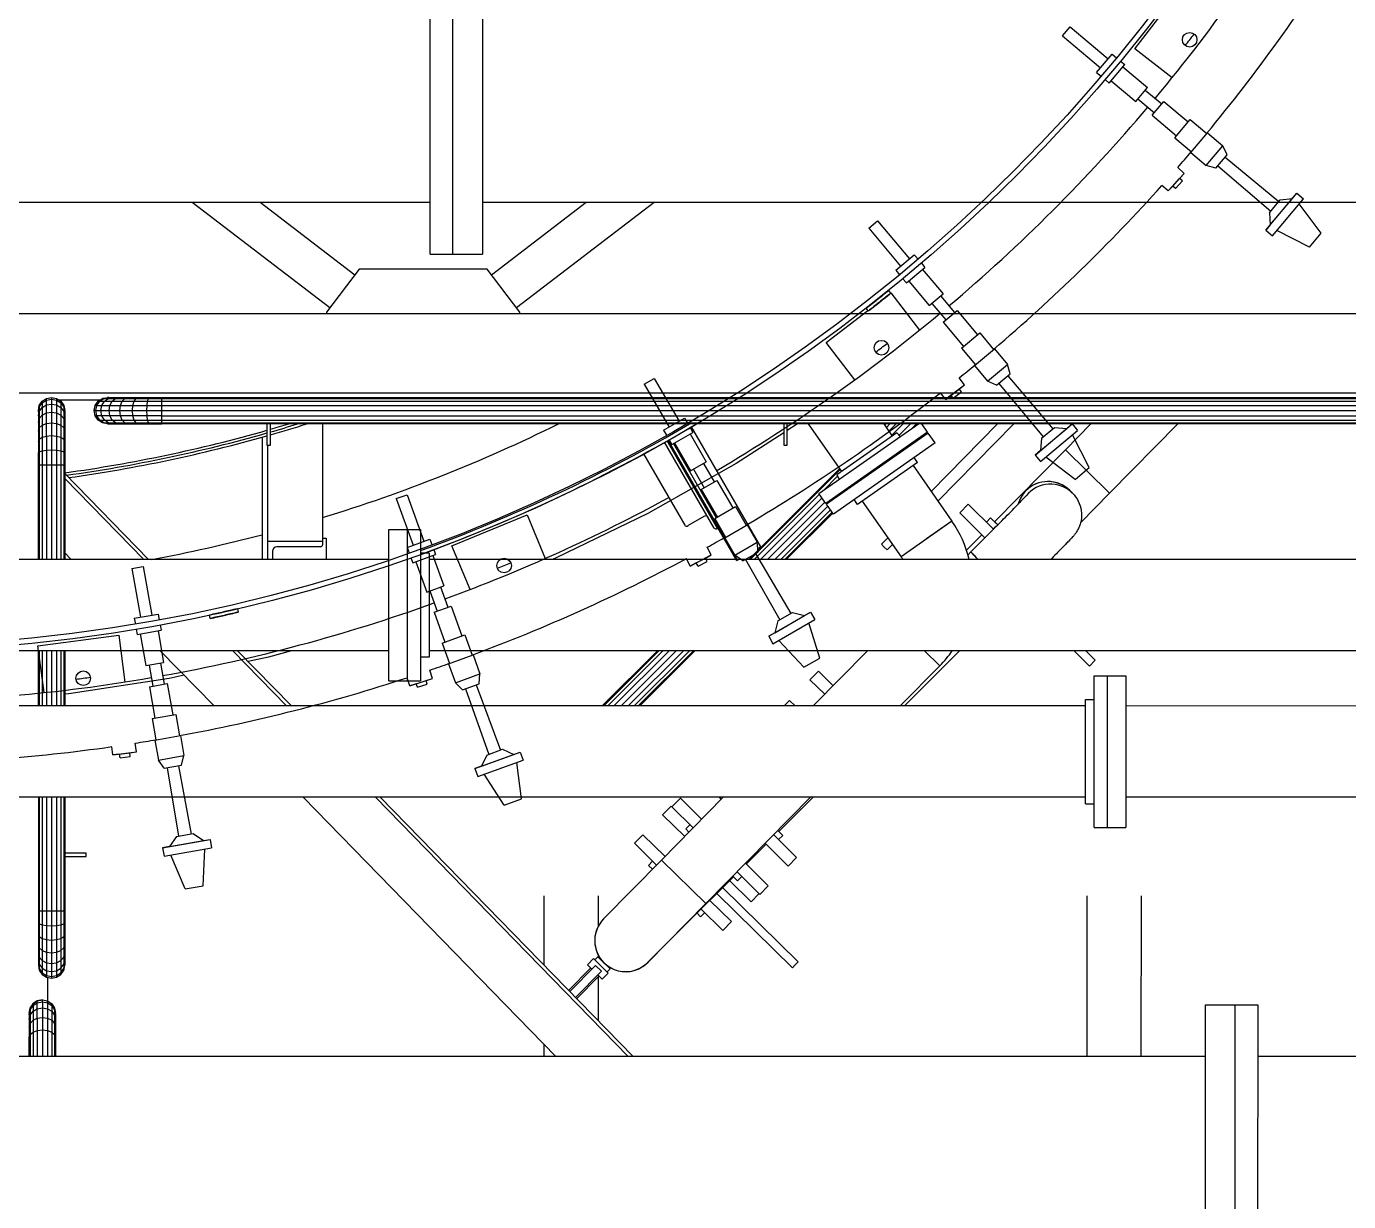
# Model space of a CAD drawing. Header units: metres. Extents: x 0 to 63075, y 0 to 44550.
# Drawn here: x 59917.8 to 60283.6, y 39767.9 to 40093.1 of the extents above; entities that cross this region are included whole.
import ezdxf

# ---------------------------------------------------------------- set-up
doc = ezdxf.new("R2010")
doc.units = ezdxf.units.M
doc.header["$LTSCALE"] = 75
for name, color, linetype in [('GSB', 7, 'Continuous'), ('ML6', 1, 'Continuous'), ('SDM', 7, 'Continuous'), ('SL1', 8, 'Continuous')]:
    doc.layers.add(name, color=color, linetype=linetype)
doc.styles.add('ROMANS', font='ROMANS.SHX')
doc.dimstyles.new('75___1-75', dxfattribs={"dimscale": 75, "dimtxt": 2.5, "dimasz": 2, "dimexe": 1.5, "dimexo": 1, "dimgap": 0.5, "dimtad": 1, "dimdec": 0, "dimzin": 12, "dimtxsty": 'ROMANS', "dimcen": 0, "dimclrd": 256, "dimclre": 256, "dimclrt": 3, "dimazin": 3, "dimtfac": 1, "dimtdec": 0, "dimtmove": 0, "dimatfit": 0, "dimfxl": 1, "dimlwd": -1, "dimlwe": -1, "dimarcsym": 0})

# ---------------------------------------------------------------- blocks, each defined once
blk = doc.blocks.new('A$C6bae614f')
at = {"layer": 'SL1'}
for p, q in [((413910.9, 41385.6), (413910.9, 42084.1)), ((413952.1, 42084.1), (413952.1, 41385.6)), ((414007.1, 42084.1), (414007.1, 41385.6)), ((415208.7, 41764.1), (415300, 41883.1)), ((415075.9, 41788.3), (415089.6, 41804.6)), ((415089.6, 41804.6), (415159.6, 41745.9)), ((415075.9, 41788.3), (415145.9, 41729.6)), ((415138.4, 41720.7), (415167, 41754.8)), ((415167, 41754.8), (415175.4, 41747.7)), ((415277.6, 41711.1), (415208.7, 41764.1)), ((415161.8, 41701.1), (415190.4, 41735.2)), ((415182.7, 41741.6), (415190.4, 41735.2)), ((415186.8, 41730.9), (415232.1, 41692.9)), ((415138.4, 41720.7), (415146.8, 41713.7)), ((415154.1, 41707.6), (415161.8, 41701.1)), ((415165.4, 41705.3), (415210.6, 41667.3)), ((415210.6, 41667.3), (415232.1, 41692.9)), ((415228.2, 41688.3), (415258.6, 41662.8)), ((415214.6, 41672), (415244.9, 41646.5)), ((415241, 41641.8), (415262.5, 41667.4)), ((415262.5, 41667.4), (415307.4, 41629.8)), ((415241, 41641.8), (415285.9, 41604.2)), ((415282.5, 41600.1), (415310.8, 41633.8)), ((415310.8, 41633.8), (415341.4, 41608.1)), ((415311.9, 41573), (415342.6, 41609.5)), ((415342.6, 41609.5), (415371.1, 41585.6)), ((415282.5, 41600.1), (415313.1, 41574.4)), ((415340.5, 41549), (415371.1, 41585.6)), ((415379, 41569.1), (415371.1, 41585.6)), ((415311.9, 41573), (415340.5, 41549)), ((415358.1, 41544.1), (415379, 41569.1)), ((415375.4, 41564.8), (415474.1, 41483.1)), ((415270.3, 41502.3), (415299.6, 41534.6)), ((415299.6, 41534.6), (415287.8, 41545.4)), ((415291.4, 41525.5), (415299.6, 41534.6)), ((415358.1, 41544.1), (415340.5, 41549)), ((415361.7, 41548.4), (415459.3, 41465.4)), ((415270.3, 41502.3), (415258.8, 41512.6)), ((415278.6, 41511.4), (415270.3, 41502.3)), ((415278.6, 41511.4), (415291.4, 41525.5)), ((415283.8, 41506.7), (415278.6, 41511.4)), ((415283.8, 41506.7), (415296.5, 41520.8)), ((415296.5, 41520.8), (415291.4, 41525.5)), ((413910.9, 41480.9), (411007.1, 41481)), ((413725.6, 41286.8), (413472.1, 41480.9)), ((413771.9, 41347.3), (413597.5, 41480.9)), ((416910.9, 41480.8), (414007.1, 41480.9)), ((414198.1, 41480.9), (414023.7, 41347.3)), ((414323.5, 41480.9), (414070, 41286.8)), ((415450.4, 41429.9), (415507.5, 41498)), ((415456.7, 41462.3), (415476.7, 41486.2)), ((415458.5, 41439.7), (415499.3, 41488.4)), ((415462.5, 41419.8), (415519.6, 41487.9)), ((415476.7, 41486.2), (415499.3, 41488.4)), ((415499.3, 41488.4), (415507.5, 41498)), ((415507.5, 41498), (415519.6, 41487.9)), ((415456.7, 41462.3), (415458.5, 41439.7)), ((415552.4, 41424.3), (415511.7, 41478.4)), ((414718.6, 41433.6), (414734.9, 41447.3)), ((414718.6, 41433.6), (414777.3, 41363.6)), ((414734.9, 41447.3), (414793.6, 41377.3)), ((415458.5, 41439.7), (415450.4, 41429.9)), ((415450.4, 41429.9), (415462.5, 41419.8)), ((415530.8, 41398.6), (415470.4, 41429.3)), ((415530.8, 41398.6), (415552.4, 41424.3)), ((413910.9, 41385.6), (414007.1, 41385.6)), ((414768.4, 41356.2), (414802.5, 41384.8)), ((414802.5, 41384.8), (414809.5, 41376.4)), ((413780.1, 41358), (413719.5, 41278.9)), ((414015.5, 41358), (413780.1, 41358)), ((414076, 41278.8), (414015.5, 41358)), ((414788, 41332.8), (414822.1, 41361.4)), ((414815.6, 41369.2), (414822.1, 41361.4)), ((414817.9, 41357.9), (414855.9, 41312.6)), ((414768.4, 41356.2), (414775.4, 41347.8)), ((414781.6, 41340.5), (414788, 41332.8)), ((414792.3, 41336.4), (414830.3, 41291.1)), ((414754.9, 41318.7), (414758.8, 41313.8)), ((414758.6, 41314.1), (414759.1, 41314.6)), ((414759.1, 41314.6), (414812, 41245.6)), ((414830.3, 41291.1), (414855.9, 41312.6)), ((414851.2, 41308.7), (414876.7, 41278.3)), ((414717.7, 41281.2), (414713.8, 41286.2)), ((414834.9, 41295), (414860.4, 41264.6)), ((417777.4, 41275.8), (410070.3, 41276.1)), ((413719.5, 41278.9), (413719.5, 41276)), ((414076, 41275.9), (414076, 41278.8)), ((414640.1, 41223.2), (414716.9, 41282.2)), ((414855.8, 41260.7), (414881.4, 41282.2)), ((414855.8, 41260.7), (414893.4, 41215.8)), ((414881.4, 41282.2), (414919, 41237.3)), ((414889.4, 41212.4), (414923.1, 41240.7)), ((414923.1, 41240.7), (414948.8, 41210.1)), ((414693, 41154.3), (414640.1, 41223.2)), ((414889.4, 41212.4), (414915.1, 41181.8)), ((414913.6, 41180.6), (414950.2, 41211.3)), ((414950.2, 41211.3), (414974.2, 41182.8)), ((414913.6, 41180.6), (414937.6, 41152.1)), ((414937.6, 41152.1), (414974.2, 41182.8)), ((414954.1, 41144.2), (414979.1, 41165.2)), ((414979.1, 41165.2), (414974.2, 41182.8)), ((414305.1, 41146.4), (414323.6, 41157)), ((414305.1, 41146.4), (414350.8, 41067.3)), ((414323.6, 41157), (414369.3, 41077.9)), ((414860.4, 41118.2), (414894.9, 41145)), ((414894.9, 41145), (414885.1, 41157.7)), ((414885.2, 41137.4), (414894.9, 41145)), ((414954.1, 41144.2), (414937.6, 41152.1)), ((414958.4, 41147.8), (415040.1, 41049.1)), ((414974.7, 41161.5), (415057.8, 41063.9)), ((417777.4, 41129.8), (410070.3, 41130.1)), ((413190.7, 41106.8), (413196, 41114.7)), ((413196, 41114.7), (413204, 41120)), ((413196, 41111.8), (413204, 41116.9)), ((413196, 41114.7), (413196, 41103.1)), ((413204, 41120), (413213.3, 41121.9)), ((413204, 41107.9), (413204, 41120)), ((413204, 41116.9), (413213.3, 41118.8)), ((413213.3, 41121.9), (413222.6, 41120)), ((413213.3, 41121.9), (413213.3, 41075)), ((413213.3, 41118.8), (413222.6, 41116.9)), ((413222.6, 41120), (413230.5, 41114.7)), ((413222.6, 41120), (413222.6, 41073.9)), ((413222.6, 41116.9), (413230.5, 41111.8)), ((413226.4, 41117.5), (413303.2, 41117.5)), ((413230.5, 41114.7), (413235.8, 41106.8)), ((413230.5, 41111.8), (413230.5, 41114.7)), ((413293.8, 41106.8), (413299.1, 41114.7)), ((413296.9, 41106.8), (413302.1, 41114.7)), ((413299.1, 41114.7), (413307, 41120)), ((413302.1, 41114.7), (413299.1, 41114.7)), ((413302.1, 41114.7), (413309.8, 41120)), ((413302.1, 41114.7), (413310.7, 41114.7)), ((413306, 41106.8), (413310.7, 41114.7)), ((413307, 41120), (413316.4, 41121.9)), ((413309.8, 41120), (413307, 41120)), ((413309.8, 41120), (413318.9, 41121.9)), ((413309.8, 41120), (413317.9, 41120)), ((413310.7, 41114.7), (413317.9, 41120)), ((413310.7, 41114.7), (413416.4, 41114.7)), ((413318.9, 41121.9), (413316.4, 41121.9)), ((413317.9, 41120), (413326.3, 41121.9)), ((413317.9, 41120), (413416.4, 41120)), ((413318.9, 41121.9), (413416.4, 41121.9)), ((413320.6, 41106.8), (413324.7, 41114.7)), ((413324.7, 41114.7), (413330.9, 41120)), ((413330.9, 41120), (413338.2, 41121.9)), ((413340, 41106.8), (413343.3, 41114.7)), ((413343.3, 41114.7), (413348.2, 41120)), ((413348.2, 41120), (413354, 41121.9)), ((413363.2, 41106.8), (413365.5, 41114.7)), ((413365.5, 41114.7), (413368.9, 41120)), ((413368.9, 41120), (413373, 41121.9)), ((413389.1, 41106.8), (413390.3, 41114.7)), ((413390.3, 41114.7), (413392, 41120)), ((413392, 41120), (413394.1, 41121.9)), ((413416.4, 41121.9), (416794.3, 41121.8)), ((413416.4, 41120), (413416.4, 41121.9)), ((413416.4, 41114.7), (413416.4, 41120)), ((413416.4, 41120), (416794.3, 41119.9)), ((413416.4, 41106.8), (413416.4, 41114.7)), ((413416.4, 41114.7), (416794.3, 41114.6)), ((414860.4, 41118.2), (414850.8, 41130.4)), ((414870.1, 41125.7), (414860.4, 41118.2)), ((414870.1, 41125.7), (414885.2, 41137.4)), ((414874.4, 41120.3), (414870.1, 41125.7)), ((414874.4, 41120.3), (414889.4, 41131.9)), ((414889.4, 41131.9), (414885.2, 41137.4)), ((413188.9, 41097.5), (413190.7, 41106.8)), ((413188.9, 41095), (413190.7, 41104.1)), ((413188.9, 41097.5), (413188.9, 41095)), ((413188.9, 41087.6), (413190.7, 41096)), ((413188.9, 41095), (413188.9, 41087.6)), ((413190.7, 41104.1), (413196, 41111.8)), ((413190.7, 41106.8), (413190.7, 41096)), ((413190.7, 41096), (413196, 41103.1)), ((413190.7, 41096), (413190.7, 41083)), ((413190.7, 41083), (413196, 41089.1)), ((413196, 41103.1), (413204, 41107.9)), ((413196, 41103.1), (413196, 41089.1)), ((413196, 41089.1), (413204, 41093.3)), ((413196, 41089.1), (413196, 41070.6)), ((413204, 41107.9), (413213.3, 41109.6)), ((413204, 41093.3), (413204, 41107.9)), ((413204, 41093.3), (413213.3, 41094.7)), ((413204, 41073.9), (413204, 41093.3)), ((413213.3, 41109.6), (413222.6, 41107.9)), ((413213.3, 41094.7), (413222.6, 41093.3)), ((413222.6, 41107.9), (413230.5, 41103.1)), ((413222.6, 41093.3), (413230.5, 41089.1)), ((413230.5, 41111.8), (413230.5, 41070.6)), ((413230.5, 41111.8), (413235.8, 41104.1)), ((413230.5, 41103.1), (413235.8, 41096)), ((413230.5, 41089.1), (413235.8, 41083)), ((413235.8, 41106.8), (413237.7, 41097.5)), ((413235.8, 41106.8), (413235.8, 41065.6)), ((413235.8, 41104.1), (413237.7, 41095)), ((413235.8, 41096), (413237.7, 41087.6)), ((413237.7, 41095), (413237.7, 41097.5)), ((413237.7, 41095), (413237.7, 41087.6)), ((413292, 41097.5), (413293.8, 41106.8)), ((413295.1, 41097.5), (413292, 41097.5)), ((413293.8, 41088.1), (413292, 41097.5)), ((413296.9, 41106.8), (413293.8, 41106.8)), ((413295.1, 41097.5), (413296.9, 41106.8)), ((413296.9, 41088.1), (413295.1, 41097.5)), ((413295.1, 41097.5), (413304.3, 41097.5)), ((413296.9, 41106.8), (413416.4, 41106.8)), ((413304.3, 41097.5), (413306, 41106.8)), ((413304.3, 41097.5), (413416.4, 41097.5)), ((413306, 41088.1), (413304.3, 41097.5)), ((413319.1, 41097.5), (413320.6, 41106.8)), ((413320.6, 41088.1), (413319.1, 41097.5)), ((413338.8, 41097.5), (413340, 41106.8)), ((413340, 41088.1), (413338.8, 41097.5)), ((413362.4, 41097.5), (413363.2, 41106.8)), ((413363.2, 41088.1), (413362.4, 41097.5)), ((413388.7, 41097.5), (413389.1, 41106.8)), ((413389.1, 41088.1), (413388.7, 41097.5)), ((413416.4, 41106.8), (416794.3, 41106.7)), ((413416.4, 41097.5), (413416.4, 41106.8)), ((413416.4, 41088.1), (413416.4, 41097.5)), ((413416.4, 41097.5), (416794.3, 41097.4)), ((413188.9, 41087.6), (413188.9, 41075.7)), ((413188.9, 41075.7), (413190.7, 41083)), ((413188.9, 41075.7), (413188.9, 41059.8)), ((413188.9, 41059.8), (413190.7, 41065.6)), ((413190.7, 41083), (413190.7, 41065.6)), ((413190.7, 41065.6), (413196, 41070.6)), ((413190.7, 41065.6), (413190.7, 41044.9)), ((413196, 41070.6), (413204, 41073.9)), ((413196, 41070.6), (413196, 41048.3)), ((413204, 41073.9), (413213.3, 41075)), ((413204, 41050.6), (413204, 41073.9)), ((413213.3, 41075), (413222.6, 41073.9)), ((413213.3, 41075), (413213.3, 41051.4)), ((413222.6, 41073.9), (413230.5, 41070.6)), ((413222.6, 41073.9), (413222.6, 41050.6)), ((413230.5, 41070.6), (413235.8, 41065.6)), ((413230.5, 41070.6), (413230.5, 41048.3)), ((413235.8, 41083), (413237.7, 41075.7)), ((413235.8, 41065.6), (413235.8, 41044.9)), ((413235.8, 41065.6), (413237.7, 41059.8)), ((413237.7, 41087.6), (413237.7, 41075.7)), ((413237.7, 41075.7), (413237.7, 41059.8)), ((413296.9, 41088.1), (413293.8, 41088.1)), ((413299.1, 41080.2), (413293.8, 41088.1)), ((413416.4, 41088.1), (413296.9, 41088.1)), ((413302.1, 41080.2), (413296.9, 41088.1)), ((413302.1, 41080.2), (413299.1, 41080.2)), ((413307, 41074.9), (413299.1, 41080.2)), ((413309.8, 41074.9), (413302.1, 41080.2)), ((413302.1, 41080.2), (413416.4, 41080.2)), ((413310.7, 41080.2), (413306, 41088.1)), ((413309.8, 41074.9), (413307, 41074.9)), ((413316.4, 41073.1), (413307, 41074.9)), ((413318.9, 41073.1), (413309.8, 41074.9)), ((413309.8, 41074.9), (413317.9, 41074.9)), ((413317.9, 41074.9), (413310.7, 41080.2)), ((413316.4, 41073.1), (413318.9, 41073.1)), ((413326.3, 41073.1), (413317.9, 41074.9)), ((413317.9, 41074.9), (413330.9, 41074.9)), ((413318.9, 41073.1), (413394.1, 41073.1)), ((413324.7, 41080.2), (413320.6, 41088.1)), ((413330.9, 41074.9), (413324.7, 41080.2)), ((413330.9, 41074.9), (413416.4, 41074.9)), ((413338.2, 41073.1), (413330.9, 41074.9)), ((413343.3, 41080.2), (413340, 41088.1)), ((413348.2, 41074.9), (413343.3, 41080.2)), ((413354, 41073.1), (413348.2, 41074.9)), ((413365.5, 41080.2), (413363.2, 41088.1)), ((413368.9, 41074.9), (413365.5, 41080.2)), ((413373, 41073.1), (413368.9, 41074.9)), ((413390.3, 41080.2), (413389.1, 41088.1)), ((413392, 41074.9), (413390.3, 41080.2)), ((413394.1, 41073.1), (413392, 41074.9)), ((413394.1, 41073.1), (413416.4, 41073.1)), ((413416.4, 41088.1), (416794.3, 41088)), ((413416.4, 41080.2), (413416.4, 41088.1)), ((413416.4, 41074.9), (413416.4, 41080.2)), ((413416.4, 41080.2), (416794.3, 41080.1)), ((413416.4, 41073.1), (413416.4, 41074.9)), ((413416.4, 41074.9), (416794.3, 41074.8)), ((416794.3, 41073), (413416.4, 41073.1)), ((413610, 41073.1), (413610, 41034)), ((413616.4, 41034), (413616.4, 41073.1)), ((413712.4, 41073.1), (413712.4, 40850.3)), ((414340.8, 41061.5), (414379.3, 41083.7)), ((414379.3, 41083.7), (414384.8, 41074.3)), ((414389.5, 41066.1), (414394.6, 41057.3)), ((414519.8, 40846.7), (414392.2, 41067.6)), ((414562.2, 41073), (414562.2, 41033.9)), ((414587.7, 41073), (414568.5, 41060.7)), ((414568.5, 41033.9), (414568.5, 41073)), ((414607, 41073), (414668.5, 40985.2)), ((414627, 40944.7), (414810.2, 41073)), ((414746.5, 41073), (414762.1, 41050.7)), ((414747, 41072.3), (414747.7, 41073)), ((414748.1, 41070.8), (414750.3, 41073)), ((414751.2, 41066.4), (414757.8, 41073)), ((414755.8, 41059.8), (414769, 41073)), ((414761.2, 41052), (414782.2, 41073)), ((414774.6, 41052.2), (414795.4, 41073)), ((414798.1, 41064.5), (414806.6, 41073)), ((414827.1, 41057.5), (414816.3, 41073)), ((414816.7, 41073), (414816.5, 41072.8)), ((414955.9, 41073), (414833.6, 40948.7)), ((414985.8, 41073), (414846, 40930.9)), ((415025.1, 41015.7), (415093.2, 41072.9)), ((415034.8, 41023.9), (415083.5, 41064.7)), ((415037, 41046.5), (415060.8, 41066.5)), ((415060.8, 41066.5), (415083.5, 41064.7)), ((415128.1, 41073), (415081.1, 41025.3)), ((415083.5, 41064.7), (415093.2, 41072.9)), ((415093.2, 41072.9), (415103.4, 41060.7)), ((415288.4, 41073), (415162.5, 40945.1)), ((413188.9, 41059.8), (413188.9, 41040.9)), ((413188.9, 41040.9), (413190.7, 41044.9)), ((413188.9, 41040.9), (413188.9, 41019.7)), ((413190.7, 41044.9), (413196, 41048.3)), ((413190.7, 41044.9), (413190.7, 41021.8)), ((413196, 41048.3), (413204, 41050.6)), ((413196, 41048.3), (413196, 40823.1)), ((413204, 41050.6), (413203.9, 40823.1)), ((413204, 41050.6), (413213.3, 41051.4)), ((413213.3, 41051.4), (413222.6, 41050.6)), ((413213.3, 41051.4), (413213.3, 40823.1)), ((413222.6, 41050.6), (413222.6, 40823.1)), ((413222.6, 41050.6), (413230.5, 41048.3)), ((413230.5, 41048.3), (413235.8, 41044.9)), ((413230.5, 41048.3), (413230.5, 40823.1)), ((413235.8, 41044.9), (413237.7, 41040.9)), ((413235.8, 41044.9), (413235.8, 41021.8)), ((413237.7, 41059.8), (413237.7, 41040.9)), ((413237.7, 41040.9), (413237.7, 41019.7)), ((413601.3, 41048.6), (413601.3, 40823.1)), ((414340.8, 41061.5), (414346.2, 41052)), ((414440, 40880.5), (414347.1, 41041.6)), ((414475.8, 40821.3), (414348.2, 41042.3)), ((414476.9, 40822), (414349.4, 41042.9)), ((414351, 41043.8), (414356, 41035.1)), ((414356, 41035.1), (414394.6, 41057.3)), ((414389.7, 41054.5), (414419.3, 41003.4)), ((414562.2, 41056.5), (414474.5, 40999.9)), ((414827.1, 41057.5), (414639.9, 40926.4)), ((414828, 41056.2), (414640.8, 40925.1)), ((414770.6, 41056.6), (414660.1, 40979.3)), ((414770.6, 41056.6), (414776.8, 41049.6)), ((414840.9, 41037.9), (414828, 41056.2)), ((415037, 41046.5), (415034.8, 41023.9)), ((415035.3, 41003.6), (415103.4, 41060.7)), ((415124.6, 40992.5), (415093.9, 41052.8)), ((413188.9, 41019.7), (413190.7, 41021.8)), ((413188.9, 40823.1), (413188.9, 41019.7)), ((413190.7, 41021.8), (413196, 41023.6)), ((413190.7, 41021.8), (413190.7, 40823.1)), ((413196, 41023.6), (413204, 41024.7)), ((413204, 41024.7), (413213.3, 41025.2)), ((413213.3, 41025.2), (413222.6, 41024.7)), ((413222.6, 41024.7), (413230.5, 41023.6)), ((413230.5, 41023.6), (413235.8, 41021.8)), ((413235.8, 41021.8), (413237.7, 41019.7)), ((413235.8, 41021.8), (413235.8, 40823.1)), ((413237.7, 41019.7), (413237.7, 40823.1)), ((413610, 41034), (413616.4, 41034)), ((413610.8, 41034), (413610.8, 40823.1)), ((414303.8, 41017.6), (414379.7, 40886.1)), ((414433.9, 40881.1), (414342.7, 41039.1)), ((414437.5, 40900.4), (414358.8, 41036.7)), ((414360.8, 41037.8), (414390.4, 40986.7)), ((414562.2, 41033.9), (414568.5, 41033.9)), ((414840.9, 41037.9), (414653.6, 40906.8)), ((414798.8, 41035.8), (414797.9, 41037.1)), ((415081.1, 41025.2), (414950.5, 40892.5)), ((415034.8, 41023.9), (415025.1, 41015.7)), ((415162.5, 40945.1), (415081.1, 41025.3)), ((415081.1, 41025.2), (415081.1, 41025.3)), ((415081.1, 41025.2), (415162.5, 40945.1)), ((415081.1, 41025.2), (415162.5, 40945.1)), ((413188.9, 40997.5), (413190.7, 40997.5)), ((413190.7, 40997.5), (413196, 40997.5)), ((413196, 40997.5), (413204, 40997.5)), ((413204, 40997.5), (413213.3, 40997.5)), ((413213.3, 40997.5), (413222.6, 40997.5)), ((413222.6, 40997.5), (413230.5, 40997.5)), ((413230.5, 40997.5), (413235.8, 40997.5)), ((413235.8, 40997.5), (413237.7, 40997.5)), ((414474.5, 40999.9), (414311.5, 40907.9)), ((414390.4, 40986.7), (414419.3, 41003.4)), ((414414, 41000.3), (414433.9, 40966)), ((414808.8, 41002.1), (414698.2, 40924.7)), ((414800.3, 40996.2), (414872, 40893.8)), ((414808.8, 41002.1), (414802.5, 41011.1)), ((415025.1, 41015.7), (415035.3, 41003.6)), ((415098.9, 40970.8), (415044.8, 41011.5)), ((415098.9, 40970.8), (415124.6, 40992.5)), ((413237.7, 40981.5), (413391.9, 40823.1)), ((413237.7, 40972.4), (413383.1, 40823.1)), ((414395.6, 40989.7), (414415.4, 40955.3)), ((414410.2, 40952.3), (414439.1, 40969)), ((414439.1, 40969), (414468.4, 40918.3)), ((414497.8, 40823.1), (414664.9, 40990.3)), ((414500.4, 40823.1), (414666, 40988.7)), ((414635.3, 40950.5), (414661.4, 40976.7)), ((414660.1, 40979.3), (414664.5, 40971)), ((414410.2, 40952.3), (414439.5, 40901.6)), ((414507.9, 40823.1), (414628.1, 40943.3)), ((414639.9, 40926.4), (414627, 40944.7)), ((414663.2, 40940.8), (414669.2, 40946.8)), ((414670, 40945.6), (414669.1, 40946.9)), ((415088.6, 40950.7), (415088.9, 40950.4)), ((415093.8, 40945.6), (415089.1, 40950.2)), ((415162.5, 40945.1), (415108.8, 40890.4)), ((415162.5, 40945.1), (415162.5, 40945.1)), ((413848.1, 40935.3), (413868.1, 40942.6)), ((413848.1, 40935.3), (413879.3, 40849.5)), ((413868.1, 40942.6), (413899.3, 40856.8)), ((414434.9, 40898.9), (414473, 40920.9)), ((414473, 40920.9), (414493, 40886.3)), ((414519.1, 40823.1), (414632.7, 40936.7)), ((414532.3, 40823.1), (414638.1, 40928.9)), ((414545.5, 40823.1), (414643.5, 40921.2)), ((414653.6, 40906.8), (414640.8, 40925.1)), ((414698.2, 40924.7), (414692, 40933.7)), ((414706.7, 40930.6), (414778.3, 40828.3)), ((414902, 40924.8), (414886.4, 40908.9)), ((414902, 40924.8), (414948.5, 40879.1)), ((413950.9, 40848), (414089.5, 40905.4)), ((414089.5, 40905.4), (414122.8, 40825.1)), ((414311.5, 40907.9), (414143.1, 40826)), ((414414.8, 40902.3), (414385.8, 40885.5)), ((414434.9, 40898.9), (414454.9, 40864.3)), ((414556.7, 40823.1), (414648.1, 40914.6)), ((414564.1, 40823.1), (414651.2, 40910.2)), ((414652.3, 40908.6), (414566.8, 40823.1)), ((414886.4, 40908.9), (414932.7, 40863.2)), ((414943.1, 40899.7), (414935.4, 40891.9)), ((414943.1, 40899.7), (414956.2, 40886.8)), ((413834.8, 40878.7), (413892.9, 40878.7)), ((413834.8, 40599.3), (413834.8, 40878.7)), ((413869.1, 40599.3), (413869.1, 40878.7)), ((413892.9, 40878.7), (413892.9, 40599.3)), ((414440, 40880.5), (414441.2, 40881.2)), ((414453.3, 40863.3), (414494.6, 40887.2)), ((414494.6, 40887.2), (414513.3, 40855)), ((414872, 40893.8), (414778.3, 40828.3)), ((414872, 40893.8), (414825.2, 40861)), ((414950.4, 40892.5), (414956.2, 40886.8)), ((414950.4, 40892.5), (414950.4, 40892.5)), ((414950.4, 40892.5), (414950.5, 40892.5)), ((414956.2, 40886.9), (414950.5, 40892.5)), ((413712.4, 40856), (413610.8, 40856)), ((413708.6, 40846.5), (413628.2, 40846.5)), ((413712.4, 40862.4), (413719.4, 40862.4)), ((413719.4, 40862.4), (413719.4, 40823.1)), ((413868.4, 40845.5), (413910.2, 40860.7)), ((413868.4, 40845.5), (413872.1, 40835.3)), ((413910.2, 40860.7), (413914, 40850.5)), ((413984.2, 40767.7), (413950.9, 40848)), ((414428.6, 40831.5), (414421.2, 40845.7)), ((414453.3, 40863.3), (414471.9, 40831.1)), ((414471.9, 40831.1), (414513.3, 40855)), ((414515, 40836.8), (414513.3, 40855)), ((414519.8, 40846.7), (414514.4, 40843.6)), ((414742.1, 40851.2), (414753.9, 40863.2)), ((414747.4, 40846), (414742.1, 40851.2)), ((414752.8, 40840.7), (414747.4, 40846)), ((414752.8, 40840.7), (414762.6, 40850.7)), ((414927.1, 40868.8), (414899, 40840.2)), ((413834.8, 40823.1), (412050, 40823.2)), ((413237.7, 40835.3), (413249.5, 40823.1)), ((413620.3, 40838.6), (413620.3, 40823.1)), ((413875.4, 40826.3), (413878.8, 40816.9)), ((413878.8, 40816.9), (413920.7, 40832.1)), ((413908.7, 40835), (413892.9, 40835)), ((413908.7, 40835), (413908.7, 40642.9)), ((416834.8, 40823), (413908.7, 40823.1)), ((413915.4, 40830.2), (413935.7, 40774.6)), ((413917.2, 40841.6), (413920.7, 40832.1)), ((414143.1, 40826), (414136.3, 40823.1)), ((414390, 40811.1), (414382.7, 40824.8)), ((414390, 40811.1), (414428.6, 40831.5)), ((414400.9, 40816.9), (414417.7, 40825.8)), ((414417.7, 40825.8), (414428.6, 40831.5)), ((414420.9, 40819.6), (414417.7, 40825.8)), ((414486.8, 40820.5), (414471.9, 40831.1)), ((414475.8, 40821.3), (414476.9, 40822)), ((414476.9, 40822), (414481.2, 40824.4)), ((414486.8, 40820.5), (414515, 40836.8)), ((414491.6, 40823.3), (414554.9, 40711.9)), ((414510.1, 40834), (414575, 40723.4)), ((414906.6, 40837), (414901.6, 40832)), ((414920.5, 40823.1), (414906.6, 40837)), ((413361.3, 40806.8), (413382.3, 40810.5)), ((413361.3, 40806.8), (413377.2, 40716.9)), ((413382.3, 40810.5), (413398.1, 40720.6)), ((413884.1, 40818.8), (413904.3, 40763.2)), ((414400.9, 40816.9), (414390, 40811.1)), ((414404.2, 40810.7), (414400.9, 40816.9)), ((414404.2, 40810.7), (414420.9, 40819.6)), ((413904.3, 40763.2), (413935.7, 40774.6)), ((413929.9, 40772.6), (413943.5, 40735.3)), ((413910, 40765.3), (413923.5, 40728)), ((413555.5, 40732.3), (413556.9, 40726.1)), ((413917.8, 40726), (413949.2, 40737.4)), ((413917.8, 40726), (413937.9, 40670.9)), ((413949.2, 40737.4), (413969.3, 40682.3)), ((414534.4, 40681.6), (414611.4, 40726.1)), ((414551.5, 40709.9), (414578.4, 40725.4)), ((414578.4, 40725.4), (414600.4, 40719.8)), ((414600.4, 40719.8), (414611.4, 40726.1)), ((414611.4, 40726.1), (414619.3, 40712.3)), ((413365.7, 40714.9), (413409.6, 40722.6)), ((413365.7, 40714.9), (413367.6, 40704.1)), ((413409.6, 40722.6), (413411.5, 40711.8)), ((413413.1, 40702.5), (413414.9, 40692.6)), ((413505.7, 40714.5), (413504.3, 40720.7)), ((414542.3, 40667.9), (414619.3, 40712.3)), ((414545.4, 40688), (414600.4, 40719.8)), ((414551.5, 40709.9), (414545.4, 40688)), ((414628.4, 40641.4), (414608.6, 40706.2)), ((413188.1, 40663.9), (413336.9, 40683.5)), ((413336.9, 40683.5), (413348.2, 40597.3)), ((413369.3, 40694.8), (413371, 40684.8)), ((413371, 40684.8), (413414.9, 40692.6)), ((413376.5, 40685.8), (413386.8, 40627.6)), ((413409.4, 40691.6), (413419.7, 40633.4)), ((413932.9, 40669.1), (413974.3, 40684.1)), ((413974.3, 40684.1), (413987.9, 40646.5)), ((414545.4, 40688), (414534.4, 40681.6)), ((414534.4, 40681.6), (414542.3, 40667.9)), ((413834.8, 40654.9), (412055.2, 40654.9)), ((413199.5, 40577.7), (413188.1, 40663.9)), ((413188.9, 40553.1), (413188.9, 40654.9)), ((413190.7, 40654.9), (413190.7, 40553.1)), ((413196, 40654.9), (413196, 40553.1)), ((413203.9, 40654.9), (413203.9, 40553.1)), ((413213.3, 40654.9), (413213.3, 40553.1)), ((413222.6, 40654.9), (413222.6, 40553.1)), ((413230.5, 40654.9), (413230.5, 40553.1)), ((413235.8, 40654.9), (413235.8, 40553.1)), ((413237.7, 40654.9), (413237.7, 40553.1)), ((413413.5, 40654.9), (413512.6, 40553.1)), ((413547, 40654.9), (413646.1, 40553.1)), ((413555.9, 40654.9), (413655, 40553.1)), ((413655.4, 40654.9), (413612.9, 40643)), ((416834.8, 40654.8), (413908.7, 40654.8)), ((413932.9, 40669.1), (413946.6, 40631.5)), ((414227.7, 40553.1), (414329.5, 40654.8)), ((414230.4, 40553.1), (414332.1, 40654.8)), ((414237.9, 40553.1), (414339.6, 40654.8)), ((414249, 40553.1), (414350.8, 40654.8)), ((414262.3, 40553.1), (414364, 40654.8)), ((414275.5, 40553.1), (414377.2, 40654.8)), ((414286.7, 40553.1), (414388.4, 40654.8)), ((414294.1, 40553.1), (414395.9, 40654.8)), ((414398.5, 40654.8), (414296.8, 40553.1)), ((414599.3, 40624.6), (414553.1, 40674.1)), ((414716.5, 40654.8), (414616.4, 40553.1)), ((414886, 40654.8), (414784.3, 40553.1)), ((414821.6, 40654.8), (414849.7, 40627.2)), ((414849.7, 40627.2), (414821.7, 40654.8)), ((414849.7, 40627.2), (414821.7, 40654.8)), ((415125.5, 40626.8), (415097.1, 40654.8)), ((415136, 40637.5), (415118.4, 40654.8)), ((413386.8, 40627.6), (413419.7, 40633.4)), ((413392.8, 40628.6), (413399.6, 40589.6)), ((413413.7, 40632.3), (413420.6, 40593.3)), ((413612.9, 40643), (413575.3, 40634.9)), ((413908.7, 40642.9), (413892.9, 40642.9)), ((413944.8, 40630.8), (413989.7, 40647.2)), ((413944.8, 40630.8), (413957.5, 40595.9)), ((413989.7, 40647.2), (414002.4, 40612.2)), ((414599.3, 40624.6), (414628.4, 40641.4)), ((414849.7, 40627.2), (414776.8, 40553.1)), ((414849.7, 40627.2), (414849.7, 40627.2)), ((415136, 40637.5), (415125.5, 40626.8)), ((413429.9, 40603.7), (413244.8, 40575.6)), ((413457.5, 40609.7), (413429.9, 40603.7)), ((413873.4, 40590.4), (413868.6, 40605.1)), ((413873.4, 40590.4), (413915, 40603.8)), ((413903.3, 40600), (413915, 40603.8)), ((413915, 40603.8), (413910.2, 40619.1)), ((413957.5, 40595.9), (414002.4, 40612.2)), ((414001, 40594), (414002.4, 40612.2)), ((414626.1, 40617.2), (414610.4, 40601.3)), ((414626.1, 40617.2), (414653.2, 40590.5)), ((415134, 40468.9), (415134, 40608.6)), ((415134, 40608.6), (415192.2, 40608.6)), ((415157.9, 40608.6), (415157.9, 40468.9)), ((415192.2, 40608.6), (415192.2, 40468.9)), ((413393.7, 40588.5), (413426.5, 40594.3)), ((413393.7, 40588.5), (413403.8, 40530.8)), ((413426.5, 40594.3), (413436.7, 40536.6)), ((413834.8, 40599.3), (413892.9, 40599.3)), ((413885.1, 40594.2), (413873.4, 40590.4)), ((413885.1, 40594.2), (413903.3, 40600)), ((413887.3, 40587.6), (413885.1, 40594.2)), ((413887.3, 40587.6), (413905.3, 40593.4)), ((413905.3, 40593.4), (413903.3, 40600)), ((413970.3, 40582.8), (413957.5, 40595.9)), ((413970.3, 40582.8), (414001, 40594)), ((413975.6, 40584.7), (414018.6, 40464)), ((413995.7, 40592), (414040.4, 40471.9)), ((414610.4, 40601.3), (414637.5, 40574.6)), ((415118.2, 40553.1), (412192.2, 40553.2)), ((413244.8, 40575.6), (413237.7, 40574.9)), ((414563, 40553.1), (414573, 40563.3)), ((414583.3, 40553.1), (414573, 40563.3)), ((415118.2, 40565), (415134, 40565)), ((415118.2, 40468.9), (415118.2, 40565)), ((418118.2, 40553), (415192.2, 40553.1)), ((413398.6, 40529.9), (413442, 40537.5)), ((413398.6, 40529.9), (413405.5, 40490.5)), ((413442, 40537.5), (413448.9, 40498.1)), ((413369.7, 40468.7), (413367.5, 40484.6)), ((413403.7, 40490.2), (413450.7, 40498.5)), ((413403.7, 40490.2), (413410.2, 40453.5)), ((413450.7, 40498.5), (413457.2, 40461.8)), ((413326.4, 40462.8), (413324.2, 40478.1)), ((413326.4, 40462.8), (413369.7, 40468.7)), ((413338.6, 40464.5), (413326.4, 40462.8)), ((413338.6, 40464.5), (413357.4, 40467)), ((413339.6, 40457.6), (413338.6, 40464.5)), ((413339.6, 40457.6), (413358.3, 40460.1)), ((413357.4, 40467), (413369.7, 40468.7)), ((413358.3, 40460.1), (413357.4, 40467)), ((413410.2, 40453.5), (413457.2, 40461.8)), ((413452.6, 40444.1), (413457.2, 40461.8)), ((413993.2, 40437.8), (414076.7, 40468.2)), ((414005.1, 40442.2), (414064.8, 40463.9)), ((414014.9, 40462.7), (414005.1, 40442.2)), ((414014.9, 40462.7), (414044.1, 40473.3)), ((414044.1, 40473.3), (414064.8, 40463.9)), ((414064.8, 40463.9), (414076.7, 40468.2)), ((414076.7, 40468.2), (414082.1, 40453.3)), ((415118.2, 40372.9), (415118.2, 40468.9)), ((415134, 40329.2), (415134, 40468.9)), ((415157.9, 40468.9), (415157.9, 40329.2)), ((415192.2, 40468.9), (415192.2, 40329.2)), ((413420.5, 40438.4), (413410.2, 40453.5)), ((413420.5, 40438.4), (413452.6, 40444.1)), ((413426.1, 40439.4), (413447.4, 40313.1)), ((413447.1, 40443.1), (413470.2, 40317.1)), ((414005.1, 40442.2), (413993.2, 40437.8)), ((413993.2, 40437.8), (413998.6, 40422.9)), ((413998.6, 40422.9), (414082.1, 40453.3)), ((414078.7, 40381.9), (414070.5, 40449.1)), ((414047.1, 40370.4), (414010.2, 40427.2)), ((415118.2, 40384.8), (412192.2, 40384.9)), ((413188.9, 40384.9), (413188.9, 40075.6)), ((413190.7, 40384.9), (413190.7, 40066.3)), ((413196, 40384.9), (413196, 40058.4)), ((413203.9, 40384.9), (413203.9, 40053.1)), ((413213.3, 40384.9), (413213.3, 40051.2)), ((413222.6, 40384.9), (413222.6, 40053.1)), ((413230.5, 40384.9), (413230.5, 40058.4)), ((413235.8, 40384.9), (413235.8, 40069)), ((413237.7, 40384.9), (413237.7, 40075.6)), ((413676.5, 40384.9), (414142, 39906.9)), ((413810, 40384.9), (414275.6, 39906.9)), ((413818.9, 40384.9), (414284.4, 39906.9)), ((414450.8, 40384.8), (414336.9, 40269)), ((414356.1, 40367.4), (414371.9, 40383.2)), ((414410.9, 40344.2), (414371.9, 40383.2)), ((414611.2, 40384.8), (414418.3, 40188.9)), ((414443.2, 40384.8), (414447, 40381)), ((414616, 40384.8), (414553.2, 40322)), ((418118.2, 40384.7), (415192.2, 40384.8)), ((414047.1, 40370.4), (414078.7, 40381.9)), ((414354.6, 40368.6), (414339, 40352.7)), ((414354.6, 40368.6), (414372, 40351.5)), ((414395.2, 40328.3), (414356.1, 40367.4)), ((414442.3, 40376.2), (414442.3, 40376.2)), ((414442.3, 40376.2), (414442.3, 40376.2)), ((414442.3, 40376.2), (414442.3, 40376.2)), ((414442.3, 40376.2), (414442.3, 40376.2)), ((415118.2, 40372.9), (415134, 40372.9)), ((414339, 40352.7), (414379.7, 40312.6)), ((414381.5, 40326.5), (414389.2, 40334.3)), ((413443.5, 40312.4), (413430.3, 40293.9)), ((413443.5, 40312.4), (413474.1, 40317.8)), ((413474.1, 40317.8), (413492.9, 40304.9)), ((414287.1, 40300), (414302.8, 40315.9)), ((414343.5, 40275.8), (414302.8, 40315.9)), ((414387.5, 40320.5), (414381.5, 40326.5)), ((414543.5, 40316.1), (414585.8, 40273.8)), ((414551.2, 40323.9), (414560.4, 40314.7)), ((414560.4, 40314.7), (414552.7, 40306.9)), ((415134, 40329.2), (415192.2, 40329.2)), ((413417.8, 40291.7), (413505.4, 40307.1)), ((413430.3, 40293.9), (413417.8, 40291.7)), ((413417.8, 40291.7), (413420.6, 40276.1)), ((413420.6, 40276.1), (413508.1, 40291.5)), ((413430.3, 40293.9), (413492.9, 40304.9)), ((413492.3, 40221.8), (413495.9, 40289.4)), ((413492.9, 40304.9), (413505.4, 40307.1)), ((413505.4, 40307.1), (413508.1, 40291.5)), ((414327.9, 40259.9), (414287.1, 40300)), ((414529.6, 40298.4), (414493.2, 40262)), ((414527.9, 40300.2), (414570, 40258)), ((413276.8, 40282), (413237.7, 40282)), ((413237.7, 40275.6), (413276.8, 40275.6)), ((413276.8, 40275.6), (413276.8, 40282)), ((413459.2, 40215.9), (413432.8, 40278.2)), ((414230.2, 40160.7), (414336.8, 40269)), ((414312.8, 40259.3), (414320.5, 40267.1)), ((414336.8, 40269), (414418.3, 40188.9)), ((414336.8, 40269), (414336.9, 40269)), ((414336.9, 40269), (414418.3, 40188.9)), ((414418.3, 40188.9), (414336.9, 40269)), ((414336.9, 40269), (414336.9, 40269)), ((414533.6, 40221.5), (414491.7, 40263.4)), ((414585.8, 40273.8), (414570, 40258)), ((414320.2, 40252.1), (414312.8, 40259.3)), ((414469.6, 40238.4), (414385.6, 40154.4)), ((414476.9, 40231.1), (414468.3, 40239.7)), ((414517.8, 40205.7), (414476, 40247.5)), ((414476.9, 40231.1), (414484.6, 40238.9)), ((413459.2, 40215.9), (413492.3, 40221.8)), ((414588.6, 40081.3), (414449.5, 40218.3)), ((414462.4, 40231.2), (414501.9, 40192.3)), ((414517.8, 40205.7), (414533.6, 40221.5)), ((414120.3, 40202.9), (414120.2, 40075.5)), ((414220.3, 40202.9), (414220.3, 40147)), ((414418.3, 40188.9), (414311.7, 40080.5)), ((414418.3, 40188.9), (414418.3, 40188.9)), ((414418.3, 40188.9), (414418.3, 40188.9)), ((414465.7, 40155.6), (414425.9, 40194.7)), ((414578.1, 40070.6), (414438.8, 40207.7)), ((414516.4, 40207.1), (414501.9, 40192.3)), ((415120.3, 40202.9), (415120.2, 39906.9)), ((415220.3, 40202.9), (415220.2, 39906.9)), ((413188.9, 40175.6), (413190.7, 40175.6)), ((413190.7, 40175.6), (413196, 40175.6)), ((413196, 40175.6), (413203.9, 40175.6)), ((413203.9, 40175.6), (413213.3, 40175.6)), ((413213.3, 40175.6), (413222.6, 40175.6)), ((413222.6, 40175.6), (413230.5, 40175.6)), ((413230.5, 40175.6), (413235.8, 40175.6)), ((413235.8, 40175.6), (413237.7, 40175.6)), ((414409, 40164.7), (414402.4, 40171.2)), ((414409, 40164.7), (414416.7, 40172.5)), ((414450.1, 40139.6), (414410.1, 40178.9)), ((413188.9, 40153.4), (413190.7, 40151.3)), ((413190.7, 40151.3), (413196, 40149.5)), ((413196, 40149.5), (413203.9, 40148.4)), ((413203.9, 40148.4), (413213.3, 40148)), ((413213.3, 40148), (413222.6, 40148.4)), ((413222.6, 40148.4), (413230.5, 40149.5)), ((413230.5, 40149.5), (413235.8, 40151.3)), ((413235.8, 40151.3), (413237.7, 40153.4)), ((414311.4, 40080.2), (414385.6, 40154.4)), ((414385.6, 40154.4), (414385, 40155)), ((414385.6, 40154.4), (414385, 40155)), ((414450.1, 40139.6), (414465.7, 40155.6)), ((413188.9, 40132.2), (413190.7, 40128.2)), ((413190.7, 40128.2), (413196, 40124.8)), ((413196, 40124.8), (413203.9, 40122.5)), ((413203.9, 40122.5), (413213.3, 40121.7)), ((413213.3, 40121.7), (413222.6, 40122.5)), ((413222.6, 40122.5), (413230.5, 40124.8)), ((413230.5, 40124.8), (413235.8, 40128.2)), ((413235.8, 40128.2), (413237.7, 40132.2)), ((413188.9, 40113.3), (413190.7, 40107.5)), ((413188.9, 40097.5), (413190.7, 40090.2)), ((413190.7, 40107.5), (413196, 40102.5)), ((413196, 40102.5), (413203.9, 40099.2)), ((413203.9, 40099.2), (413213.3, 40098.1)), ((413213.3, 40098.1), (413222.6, 40099.2)), ((413222.6, 40099.2), (413230.5, 40102.5)), ((413230.5, 40102.5), (413235.8, 40107.5)), ((413235.8, 40107.5), (413237.7, 40113.3)), ((413235.8, 40090.2), (413237.7, 40097.5)), ((414219.6, 40091), (414213.9, 40085.3)), ((414219.6, 40091), (414242.2, 40068.7)), ((414220.2, 40094.3), (414220.2, 40090.3)), ((413188.9, 40085.5), (413190.7, 40077.1)), ((413188.9, 40078.1), (413190.7, 40069)), ((413188.9, 40075.6), (413190.7, 40066.3)), ((413190.7, 40090.2), (413196, 40084)), ((413190.7, 40077.1), (413196, 40070)), ((413190.7, 40069), (413196, 40061.3)), ((413190.7, 40066.3), (413196, 40058.4)), ((413196, 40084), (413203.9, 40079.8)), ((413196, 40070), (413203.9, 40065.2)), ((413203.9, 40079.8), (413213.3, 40078.4)), ((413213.3, 40078.4), (413222.6, 40079.8)), ((413222.6, 40079.8), (413230.5, 40084)), ((413222.6, 40065.2), (413230.5, 40070)), ((413230.5, 40084), (413235.8, 40090.2)), ((413230.5, 40070), (413235.8, 40077.1)), ((413230.5, 40061.3), (413235.8, 40069)), ((413230.5, 40058.4), (413235.8, 40066.3)), ((413235.8, 40077.1), (413237.7, 40085.5)), ((413235.8, 40069), (413237.7, 40078.1)), ((413235.8, 40066.3), (413237.7, 40075.6)), ((413235.8, 40069), (413235.8, 40066.3)), ((414165.7, 40028.8), (414206.5, 40070.3)), ((414215.4, 40074.8), (414167.9, 40026.6)), ((414211.7, 40087.5), (414200.5, 40076.2)), ((414200.5, 40076.2), (414208.8, 40068.1)), ((414211.7, 40087.5), (414238.8, 40060.8)), ((414215.4, 40074.8), (414226.1, 40064.3)), ((414242.2, 40068.7), (414236.6, 40063)), ((414583.4, 40075.9), (414578.1, 40070.6)), ((414588.6, 40081.3), (414583.4, 40075.9)), ((413196, 40061.3), (413203.9, 40056.2)), ((413196, 40058.4), (413203.9, 40053.1)), ((413203.9, 40065.2), (413213.3, 40063.6)), ((413203.9, 40056.2), (413213.3, 40054.4)), ((413203.9, 40053.1), (413213.3, 40051.2)), ((413206.2, 40009.2), (413206.2, 40052.6)), ((413213.3, 40063.6), (413222.6, 40065.2)), ((413213.3, 40054.4), (413222.6, 40056.2)), ((413213.3, 40051.2), (413222.6, 40053.1)), ((413222.6, 40056.2), (413230.5, 40061.3)), ((413222.6, 40053.1), (413230.5, 40058.4)), ((414226.1, 40064.3), (414178.4, 40015.8)), ((414180.6, 40013.5), (414221.7, 40055.4)), ((414219.5, 40057.6), (414227.7, 40049.5)), ((414220.2, 40053.9), (414220.2, 39972.8)), ((414238.8, 40060.8), (414227.7, 40049.5)), ((413173.7, 39996.4), (413171.9, 39987.1)), ((413171.9, 39987.1), (413173.8, 39996.4)), ((413171.9, 39984.1), (413173.8, 39993.1)), ((413179, 40004.3), (413173.7, 39996.4)), ((413173.7, 39996.4), (413173.8, 39996.4)), ((413173.8, 39996.4), (413179.1, 40004.3)), ((413173.8, 39993.1), (413179.1, 40000.8)), ((413173.8, 39993.1), (413173.8, 39996.4)), ((413173.8, 39993.1), (413173.8, 39983.5)), ((413186.9, 40009.6), (413179, 40004.3)), ((413179, 40004.3), (413179.1, 40004.3)), ((413179.1, 40004.3), (413187, 40009.6)), ((413179.1, 40000.8), (413187, 40005.9)), ((413179.1, 40000.8), (413179.1, 40004.3)), ((413179.1, 40000.8), (413179.1, 39990.5)), ((413179.1, 39990.5), (413187, 39995.1)), ((413196.3, 40011.5), (413186.9, 40009.6)), ((413186.9, 40009.6), (413187, 40009.6)), ((413187, 40009.6), (413196.3, 40011.5)), ((413187, 40005.9), (413187, 40009.6)), ((413187, 40005.9), (413196.3, 40007.8)), ((413187, 39995.1), (413187, 40005.9)), ((413187, 39995.1), (413196.3, 39996.8)), ((413187, 39977.8), (413187, 39995.1)), ((413196.3, 40011.5), (413205.7, 40009.6)), ((413196.3, 40007.8), (413196.3, 40011.5)), ((413196.3, 40011.5), (413196.3, 40011.5)), ((413196.3, 40007.8), (413196.3, 39996.8)), ((413196.3, 40007.8), (413205.7, 40005.9)), ((413196.3, 39996.8), (413196.3, 39979.2)), ((413196.3, 39996.8), (413205.7, 39995.1)), ((413205.7, 40009.6), (413213.6, 40004.3)), ((413205.7, 40005.9), (413205.7, 40009.6)), ((413205.7, 40005.9), (413205.7, 39995.1)), ((413205.7, 40005.9), (413213.6, 40000.8)), ((413205.7, 39995.1), (413205.7, 39977.8)), ((413205.7, 39995.1), (413213.6, 39990.5)), ((413213.6, 40000.8), (413213.6, 40004.3)), ((413213.6, 40004.3), (413218.9, 39996.4)), ((413213.6, 40000.8), (413218.9, 39993.1)), ((413213.6, 40000.8), (413213.6, 39990.5)), ((413218.9, 39996.4), (413220.7, 39987.1)), ((413218.9, 39993.1), (413218.9, 39996.4)), ((413218.9, 39993.1), (413220.7, 39984.1)), ((413218.9, 39993.1), (413218.9, 39983.5)), ((415338.9, 39303.7), (415339, 40002.2)), ((415339, 40002.2), (415435.2, 40002.1)), ((415394, 39303.6), (415394, 40002.1)), ((415435.2, 40002.1), (415435.1, 39303.6)), ((413171.9, 39987.1), (413171.9, 39986.7)), ((413171.9, 39987.1), (413171.9, 39984.1)), ((413171.9, 39987.1), (413171.9, 39987.1)), ((413171.9, 39984.1), (413171.9, 39975.3)), ((413171.9, 39975.3), (413173.8, 39983.5)), ((413171.9, 39975.3), (413171.9, 39961.1)), ((413173.8, 39983.5), (413179.1, 39990.5)), ((413173.8, 39983.5), (413173.8, 39968)), ((413173.8, 39968), (413179.1, 39973.9)), ((413179.1, 39990.5), (413179.1, 39973.9)), ((413179.1, 39973.9), (413187, 39977.8)), ((413179.1, 39973.9), (413179.1, 39952.1)), ((413187, 39977.8), (413196.3, 39979.2)), ((413187, 39977.8), (413187, 39955.1)), ((413196.3, 39979.2), (413196.3, 39956.1)), ((413196.3, 39979.2), (413205.7, 39977.8)), ((413205.7, 39977.8), (413205.7, 39955.1)), ((413205.7, 39977.8), (413213.6, 39973.9)), ((413213.6, 39990.5), (413218.9, 39983.5)), ((413213.6, 39990.5), (413213.6, 39973.9)), ((413213.6, 39973.9), (413218.9, 39968)), ((413213.6, 39973.9), (413213.6, 39952.1)), ((413218.9, 39983.5), (413220.7, 39975.3)), ((413218.9, 39983.5), (413218.9, 39968)), ((413220.7, 39984.1), (413220.7, 39987.1)), ((413220.7, 39984.1), (413220.7, 39975.3)), ((413220.7, 39975.3), (413220.7, 39961.1)), ((413171.9, 39961.1), (413173.8, 39968)), ((413171.9, 39961.1), (413171.9, 39942.6)), ((413171.9, 39942.6), (413173.8, 39947.7)), ((413173.8, 39968), (413173.8, 39947.7)), ((413173.8, 39947.7), (413179.1, 39952.1)), ((413173.8, 39947.7), (413173.8, 39907)), ((413179.1, 39952.1), (413187, 39955.1)), ((413179.1, 39952.1), (413179.1, 39907)), ((413187, 39955.1), (413196.3, 39956.1)), ((413187, 39955.1), (413187, 39907)), ((413196.3, 39956.1), (413196.3, 39907)), ((413196.3, 39956.1), (413205.7, 39955.1)), ((413205.7, 39955.1), (413205.7, 39907)), ((413205.7, 39955.1), (413213.6, 39952.1)), ((413213.6, 39952.1), (413218.9, 39947.7)), ((413213.6, 39952.1), (413213.6, 39907)), ((413218.9, 39968), (413220.7, 39961.1)), ((413218.9, 39968), (413218.9, 39947.7)), ((413218.9, 39947.7), (413220.7, 39942.6)), ((413218.9, 39947.7), (413218.9, 39907)), ((413220.7, 39961.1), (413220.7, 39942.6)), ((413171.9, 39907), (413171.9, 39942.6)), ((413220.7, 39942.6), (413220.7, 39907)), ((414120.2, 39929.3), (414120.2, 39906.9)), ((415339, 39906.9), (412435.2, 39907)), ((417219.7, 39906.8), (415435.2, 39906.9))]:
    blk.add_line(p, q, dxfattribs=at)
for centre, radius in [((412870.4, 43653), 3000), ((412870.4, 43653), 2990.5), ((415309.9, 41781), 13.5), ((414742.2, 41213.4), 13.5), ((414047, 40812), 13.5), ((413271.6, 40604.3), 13.5)]:
    blk.add_circle(centre, radius, dxfattribs=at)
for centre, radius, start, end in [((412870.4, 43653), 3092.8, 320.1952, 329.801), ((412870.4, 43653), 3207.1, 320.3916, 328.1351), ((412870.4, 43653), 3075, 322.2466, 322.7497), ((412870.4, 43653), 3092.8, 310.1952, 319.801), ((412870.4, 43653), 3207.1, 318.918, 319.6047), ((412870.4, 43653), 3207.1, 310.3916, 318.1351), ((412870.4, 43653), 3006.4, 307.9143, 308.9182), ((412870.4, 43653), 3092.8, 300.4687, 309.801), ((412870.4, 43653), 3075, 307.2466, 307.7497), ((412870.4, 43653), 3207.1, 308.918, 309.6047), ((412870.4, 43653), 3207.1, 300.4519, 308.1351), ((412870.4, 43653), 2705, 286.0089, 287.4917), ((412870.4, 43653), 2700, 286.0394, 287.1515), ((412870.4, 43653), 2695.2, 286.0685, 286.8206), ((412870.4, 43653), 2878.5, 287.0088, 296.3267), ((412870.4, 43653), 2993.5, 289.9742, 300.475), ((412870.4, 43653), 3000, 290.0624, 300.6853), ((412870.4, 43653), 2695.2, 277.833, 285.9281), ((412870.4, 43653), 2700, 277.8818, 285.8992), ((412870.4, 43653), 2705, 277.9598, 285.869), ((412870.4, 43653), 3092.8, 290.1952, 298.5864), ((414700.7, 40773.9), 209.1, 13.5985, 34.9847), ((412870.4, 43653), 2878.5, 280.5499, 284.7092), ((413628.2, 40838.6), 7.87, 89.9981, 179.9981), ((413708.6, 40850.3), 3.81, 269.9981, 359.9981), ((412870.4, 43653), 3207.1, 298.918, 299.5444), ((412870.4, 43653), 3207.1, 290.3916, 298.1351), ((414700.7, 40773.9), 94.8, 31.2308, 34.9766), ((412870.4, 43653), 3075, 292.2466, 292.7497), ((412870.4, 43653), 3092.8, 280.1952, 289.801), ((412870.4, 43653), 3006.4, 282.2, 283.2039), ((414700.7, 40773.9), 209.1, 315.4581, 325.2885), ((412870.4, 43653), 3207.1, 288.918, 289.6047), ((412870.4, 43653), 3092.8, 270.1952, 279.801), ((412870.4, 43653), 3075, 277.2466, 277.7497), ((412870.4, 43653), 3207.1, 280.3916, 288.1351), ((412870.4, 43653), 3207.1, 278.918, 279.6047), ((412870.4, 43653), 3207.1, 270.3916, 278.1351), ((414271, 40120.6), 57.2, 134.9222, 315.994), ((414271, 40120.6), 57.1, 135.4581, 315.4581)]:
    blk.add_arc(centre, radius, start, end, dxfattribs=at)
for centre, major_axis, ratio, start_param, end_param in [((415048.8, 40909.7), (40.2, 40.6), 0.99996, 0.004014, 1.574745), ((415048.8, 40909.7), (40.2, 40.6), 0.99996, 1.574778, 2.08085), ((415048.8, 40909.7), (40.1, 40.7), 0.99996, 6.267717, 7.853982), ((415048.8, 40909.7), (40.1, 40.7), 0.99996, 1.570796, 1.570829), ((415053.5, 40905), (40.2, 40.6), 0.99996, 0, 1.678125), ((415053.5, 40905), (40.2, 40.6), 0.99996, 0.004014, 1.678125), ((415048.8, 40909.7), (40.2, 40.6), 0.99996, 0, 0.004014), ((415053.5, 40905), (40.2, 40.6), 0.99996, 0, 0.004014), ((414416.9, 40898.6), (5.2, 3), 0.707107, 0, 1.570796), ((414384, 40888.6), (-4.33, -2.5), 0.707107, 0, 1.570796), ((414438.3, 40883.6), (-4.33, -2.5), 0.707107, 0, 1.570796), ((414947, 40796.6), (-40.4, 40.4), 0.000036, 5.428034, 6.283172)]:
    blk.add_ellipse(centre, major_axis=major_axis, ratio=ratio, start_param=start_param, end_param=end_param, dxfattribs=at)
for points, knots in [([(414754.9, 41318.8), (414751.2, 41315.8), (414747.4, 41312.8), (414743.7, 41309.8), (414740.6, 41307.3), (414737.5, 41304.8), (414734.4, 41302.4), (414727.6, 41297), (414720.6, 41291.5), (414713.6, 41286)], [0, 0, 0, 0, 0.270002, 0.270002, 0.270002, 0.498342, 0.498342, 0.498342, 1, 1, 1, 1]), ([(414713.8, 41286.1), (414717.5, 41289.1), (414721.3, 41292), (414725, 41295), (414728.2, 41297.4), (414731.3, 41299.9), (414734.4, 41302.4), (414741.2, 41307.7), (414748.1, 41313.3), (414755, 41318.9)], [0, 0, 0, 0, 0.269995, 0.269995, 0.269995, 0.498358, 0.498358, 0.498358, 1, 1, 1, 1]), ([(414758.8, 41313.8), (414755.1, 41310.8), (414751.4, 41307.8), (414747.7, 41304.8), (414744.6, 41302.3), (414741.4, 41299.8), (414738.3, 41297.4), (414731.6, 41292), (414724.6, 41286.5), (414717.6, 41281.1)], [0, 0, 0, 0, 0.270006, 0.270006, 0.270006, 0.498342, 0.498342, 0.498342, 1, 1, 1, 1]), ([(414717.7, 41281.2), (414721.5, 41284.1), (414725.3, 41287.1), (414729, 41290), (414732.1, 41292.5), (414735.3, 41295), (414738.4, 41297.4), (414745.1, 41302.8), (414752.1, 41308.3), (414759, 41313.9)], [0, 0, 0, 0, 0.269996, 0.269996, 0.269996, 0.498358, 0.498358, 0.498358, 1, 1, 1, 1]), ([(415093.8, 40945.6), (415098.1, 40941.2), (415101.9, 40936.1), (415104.6, 40930.6), (415107.3, 40925.1), (415109.2, 40919.2), (415110.1, 40913.2), (415110.9, 40907.2), (415110.8, 40901), (415109.8, 40895), (415109.3, 40892.1), (415108.5, 40889.2), (415107.5, 40886.3), (415106.6, 40883.6), (415105.4, 40881), (415104.1, 40878.5), (415103.1, 40876.5), (415102, 40874.7), (415100.9, 40873.1), (415100.4, 40872.3), (415099.9, 40871.5), (415099.4, 40870.8), (415098.7, 40870), (415098.2, 40869.2), (415097.7, 40868.6), (415097.1, 40868), (415096.7, 40867.4), (415096.3, 40867), (415095.5, 40866.1), (415094.9, 40865.3), (415094.2, 40864.6), (415092.2, 40862.5), (415090, 40860.1), (415087.1, 40857.1), (415083.5, 40853.3), (415078.9, 40848.6), (415073.4, 40842.9), (415067.8, 40837.2), (415061.2, 40830.5), (415053.9, 40823.1)], [0, 0, 0, 0, 0.0185485, 0.0185485, 0.0185485, 0.0367601, 0.0367601, 0.0367601, 0.0549802, 0.0549802, 0.0549802, 0.0639489, 0.0639489, 0.0639489, 0.0726633, 0.0726633, 0.0726633, 0.0794118, 0.0794118, 0.0794118, 0.0828728, 0.0828728, 0.0828728, 0.08751, 0.08751, 0.08751, 0.0928117, 0.0928117, 0.0928117, 0.1033925, 0.1033925, 0.1033925, 0.1351345, 0.1351345, 0.1351345, 0.174228, 0.174228, 0.174228, 0.2136726, 0.2136726, 0.2136726, 0.2136726]), ([(414906.6, 40837), (414918.1, 40848.5), (414929.8, 40860.2), (414940.7, 40871.2), (414951.4, 40882), (414961.6, 40892.3), (414970.6, 40901.4), (414979.6, 40910.5), (414987.5, 40918.6), (414993.8, 40925), (415000.1, 40931.4), (415004.9, 40936.5), (415007.6, 40939.4), (415008.9, 40940.7), (415009.7, 40941.6), (415009.7, 40941.6)], [0, 0, 0, 0, 0.0489638, 0.0489638, 0.0489638, 0.0970266, 0.0970266, 0.0970266, 0.1449884, 0.1449884, 0.1449884, 0.1924456, 0.1924456, 0.1924456, 0.2138201, 0.2138201, 0.2138201, 0.2138201]), ([(413555.5, 40732.3), (413550.8, 40731.2), (413546.2, 40730.1), (413541.5, 40729), (413537.6, 40728.1), (413533.7, 40727.2), (413529.9, 40726.4), (413521.5, 40724.5), (413512.7, 40722.5), (413504.1, 40720.7)], [0, 0, 0, 0, 0.270002, 0.270002, 0.270002, 0.498342, 0.498342, 0.498342, 1, 1, 1, 1]), ([(413504.3, 40720.7), (413508.9, 40721.7), (413513.6, 40722.7), (413518.2, 40723.8), (413522.2, 40724.6), (413526.1, 40725.5), (413529.9, 40726.4), (413538.3, 40728.3), (413547, 40730.3), (413555.6, 40732.3)], [0, 0, 0, 0, 0.269995, 0.269995, 0.269995, 0.498358, 0.498358, 0.498358, 1, 1, 1, 1]), ([(413556.9, 40726.1), (413552.3, 40725), (413547.6, 40723.9), (413543, 40722.8), (413539, 40721.9), (413535.1, 40721), (413531.3, 40720.2), (413522.9, 40718.3), (413514.2, 40716.4), (413505.5, 40714.5)], [0, 0, 0, 0, 0.270006, 0.270006, 0.270006, 0.498342, 0.498342, 0.498342, 1, 1, 1, 1]), ([(413505.7, 40714.5), (413510.3, 40715.5), (413515, 40716.6), (413519.7, 40717.6), (413523.6, 40718.5), (413527.5, 40719.3), (413531.3, 40720.2), (413539.7, 40722.1), (413548.5, 40724.1), (413557.1, 40726.1)], [0, 0, 0, 0, 0.269996, 0.269996, 0.269996, 0.498358, 0.498358, 0.498358, 1, 1, 1, 1])]:
    blk.add_open_spline(points, degree=3, knots=knots, dxfattribs=at)
blk = doc.blocks.new('zw$15D4')
at = {"layer": 'ML6', "xscale": 0.2502808837766805, "yscale": 0.2502808837766805, "zscale": 0.2502808837766805}
blk.add_blockref('A$C6bae614f', (-85544.74, -3177.34), dxfattribs=at)

msp = doc.modelspace()

# ---------------------------------------------------------------- block references
at = {"layer": 'GSB', "xscale": 0.6000000000000068, "yscale": 0.6000000000000068, "zscale": 0.6000000000000068}
msp.add_blockref('zw$15D4', (49200, 35721.63), dxfattribs=at)

# ---------------------------------------------------------------- leaders
at = {"layer": 'SDM'}
msp.add_leader([(52766.71, 37891.88), (59453.13, 42438.72), (62243.43, 42438.72)], dimstyle='75___1-75', override={"dimtad": 0}, dxfattribs=at)

doc.saveas('drawing.dxf')
